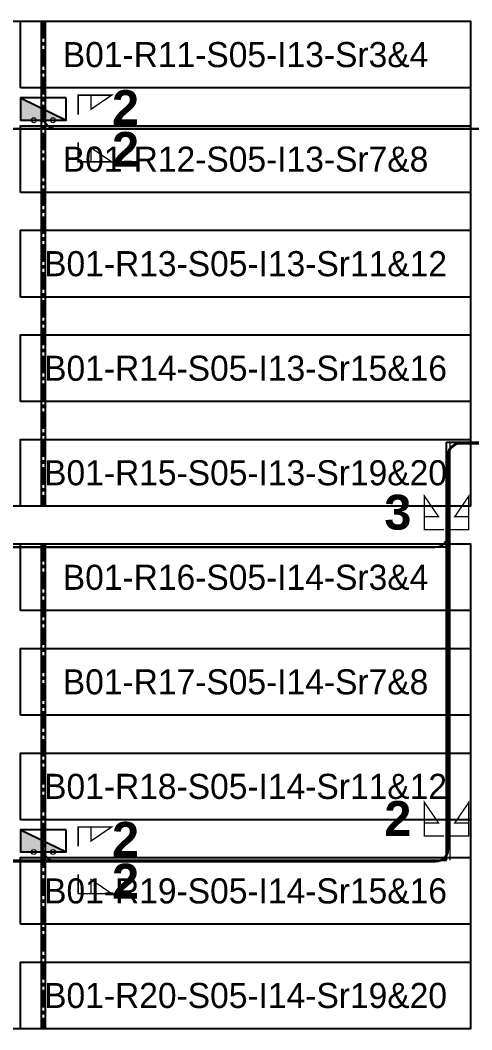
# Model space of a CAD drawing. Header units: metres. Extents: x 531856 to 532245, y 2674174 to 2674494.
# Drawn here: x 531985.8 to 532018.2, y 2674346.7 to 2674419.2 of the extents above; entities that cross this region are included whole.
import ezdxf
from ezdxf.enums import TextEntityAlignment as Align

# ---------------------------------------------------------------- set-up
doc = ezdxf.new("R2010")
doc.units = ezdxf.units.M
doc.linetypes.add('CENTER', pattern=[2, 1.25, -0.25, 0.25, -0.25])
for name, color, linetype in [('DC Trench BL-01', 40, 'Continuous'), ('E-Inverter Grouping', 2, 'Continuous'), ('Inverter Block-01', 7, 'Continuous'), ('LT Cable(AG) INV to LT Panel BL-01', 2, 'Continuous'), ('Messenger Wire Block-01 (Master Path)', 30, 'Continuous'), ('Messenger Wire Block-01 (MW Path)', 191, 'Continuous'), ('MMS Table Block-01', 8, 'Continuous'), ('Plan Line - DC BL-01', 40, 'Continuous'), ('Section Marking BL-01', 2, 'Continuous')]:
    doc.layers.add(name, color=color, linetype=linetype)
doc.layers.add('PILE', color=1, linetype='Continuous', lineweight=15)
doc.styles.add('BoldTextStyle', font='arialbd.ttf')
doc.styles.get("Standard").update_dxf_attribs({"font": 'Adani Regular.ttf'})

# ---------------------------------------------------------------- blocks, each defined once
blk = doc.blocks.new('MMS Table (32.292 x 4.788)')
at = {"color": 0}
blk.add_lwpolyline([(0, -0.002), (0, 4.786), (32.292, 4.786), (32.292, -0.002)], close=True, dxfattribs=at)
at = {"color": 7}
blk.add_attdef('ID1', text='', height=1.8, dxfattribs=at).set_placement((16.146, 2.392), align=Align.MIDDLE_CENTER)
blk = doc.blocks.new('Inverter Block')
h = blk.add_hatch(color=0)
h.dxf.hatch_style = 1
h.paths.add_polyline_path([(-1.456, 2.269), (-1.456, 0.846), (1.456, 0.846)])
at = {"color": 0}
blk.add_lwpolyline([(1.456, 2.269), (-1.456, 2.269), (-1.456, 0.846), (1.456, 0.846)], close=True, dxfattribs=at)
blk.add_lwpolyline([(-1.456, 2.269), (1.456, 0.846)], dxfattribs=at)
at = {"layer": 'PILE'}
for centre in [(-0.613, 0.846), (0.613, 0.846)]:
    blk.add_circle(centre, 0.156, dxfattribs=at)
at = {"color": 7}
blk.add_attdef('ID', (-1.456, 3.006), '', height=1.8, dxfattribs=at)

msp = doc.modelspace()

# ---------------------------------------------------------------- linework, layer by layer
at = {"layer": 'DC Trench BL-01', "color": 40, "const_width": 0.15}
for points in [[(531987.627, 2674419.077), (531987.327, 2674419.077), (531987.327, 2674384.293), (531987.627, 2674384.293)], [(531987.627, 2674381.577), (531987.327, 2674381.577), (531987.327, 2674346.793), (531987.627, 2674346.793)]]:
    msp.add_lwpolyline(points, close=True, dxfattribs=at)
at = {"layer": 'E-Inverter Grouping', "color": 3}
for points in [[(532018.131, 2674384.291), (531953.447, 2674384.291), (531953.447, 2674419.075), (532018.131, 2674419.075)], [(532018.131, 2674346.791), (531953.447, 2674346.791), (531953.447, 2674381.575), (532018.131, 2674381.575)]]:
    msp.add_lwpolyline(points, close=True, dxfattribs=at)
at = {"layer": 'LT Cable(AG) INV to LT Panel BL-01', "color": 2}
for points in [[(532043.271, 2674369.13), (532040.13, 2674369.13, -0.217817), (532039.449, 2674369.442), (532038.567, 2674370.462, 0.103275), (532038.207, 2674370.538), (532032.34, 2674370.538, -0.414214), (532031.44, 2674371.438), (532031.44, 2674382.879, -0.021393), (532031.443, 2674382.956), (532031.486, 2674383.462, 0.021393), (532031.49, 2674383.539), (532031.49, 2674410.442, 0.414214), (532030.59, 2674411.342), (531923.594, 2674411.342, -0.414214), (531922.694, 2674412.242), (531922.694, 2674412.728)], [(532043.271, 2674369.155), (532040.138, 2674369.155, -0.217367), (532039.459, 2674369.465), (532038.572, 2674370.487, 0.103275), (532038.212, 2674370.563), (532032.365, 2674370.563, -0.414214), (532031.465, 2674371.463), (532031.465, 2674382.878, -0.021393), (532031.468, 2674382.955), (532031.511, 2674383.461, 0.021393), (532031.515, 2674383.538), (532031.515, 2674410.467, 0.414214), (532030.615, 2674411.367), (531988.378, 2674411.367, -0.414214), (531987.478, 2674412.267), (531987.478, 2674412.728)], [(532045.428, 2674369.105), (532040.122, 2674369.105, -0.218271), (532039.44, 2674369.418), (532038.561, 2674370.437, 0.103275), (532038.201, 2674370.513), (532032.315, 2674370.513, -0.414214), (532031.415, 2674371.413), (532031.415, 2674382.88, -0.021393), (532031.418, 2674382.957), (532031.461, 2674383.463, 0.021393), (532031.465, 2674383.54), (532031.465, 2674387.917, 0.414214), (532030.565, 2674388.817), (532017.373, 2674388.817, 0.414214), (532016.473, 2674387.917), (532016.473, 2674382.217, -0.414214), (532015.573, 2674381.317), (531923.594, 2674381.317, -0.414214), (531922.694, 2674382.217), (531922.694, 2674382.728)], [(532045.428, 2674369.055), (532040.105, 2674369.055, -0.219189), (532039.421, 2674369.37), (532038.551, 2674370.387, 0.103275), (532038.191, 2674370.463), (532032.265, 2674370.463, -0.414214), (532031.365, 2674371.363), (532031.365, 2674382.882, -0.021393), (532031.368, 2674382.959), (532031.411, 2674383.466, 0.021393), (532031.415, 2674383.543), (532031.415, 2674387.867, 0.414214), (532030.515, 2674388.767), (532017.423, 2674388.767, 0.414214), (532016.523, 2674387.867), (532016.523, 2674359.667, -0.414214), (532015.623, 2674358.767), (531923.594, 2674358.767, -0.414214), (531922.694, 2674359.667), (531922.694, 2674360.228)], [(532045.428, 2674369.08), (532040.114, 2674369.08, -0.218729), (532039.431, 2674369.394), (532038.556, 2674370.412, 0.103275), (532038.196, 2674370.488), (532032.29, 2674370.488, -0.414214), (532031.39, 2674371.388), (532031.39, 2674382.881, -0.021393), (532031.393, 2674382.958), (532031.436, 2674383.465, 0.021393), (532031.44, 2674383.541), (532031.44, 2674387.892, 0.414214), (532030.54, 2674388.792), (532017.398, 2674388.792, 0.414214), (532016.498, 2674387.892), (532016.498, 2674359.692, -0.414214), (532015.598, 2674358.792), (531988.378, 2674358.792, -0.414214), (531987.478, 2674359.692), (531987.478, 2674360.228)]]:
    msp.add_lwpolyline(points, format="xyb", dxfattribs=at)
at = {"layer": 'Messenger Wire Block-01 (Master Path)'}
for points in [[(531921.055, 2674411.38), (532031.527, 2674411.38)], [(532016.41, 2674388.88), (532031.527, 2674388.88)], [(532016.41, 2674358.88), (532016.41, 2674388.88)], [(531921.055, 2674381.38), (532016.41, 2674381.38)], [(531921.055, 2674358.88), (532016.41, 2674358.88)]]:
    msp.add_lwpolyline(points, dxfattribs=at)
at = {"layer": 'Messenger Wire Block-01 (MW Path)', "const_width": 0.1}
for points in [[(531921.055, 2674411.382), (532031.527, 2674411.382)], [(532016.41, 2674388.882), (532031.527, 2674388.882)], [(532016.66, 2674358.882), (532016.66, 2674388.882)], [(531921.055, 2674381.382), (532016.41, 2674381.382)], [(531921.055, 2674358.882), (532016.41, 2674358.882)]]:
    msp.add_lwpolyline(points, dxfattribs=at)
at = {"layer": 'Plan Line - DC BL-01', "color": 6, "linetype": 'CENTER'}
for points in [[(531987.478, 2674419.077), (531987.478, 2674384.293)], [(531987.478, 2674381.577), (531987.478, 2674346.793)]]:
    msp.add_lwpolyline(points, dxfattribs=at)
at = {"layer": 'Section Marking BL-01', "color": 94, "lineweight": 35, "true_color": 0x00a500, "const_width": 0.1}
for points in [[(531989.978, 2674412.382), (531989.978, 2674413.772), (531992.378, 2674413.772), (531990.898, 2674412.762), (531990.898, 2674413.772)], [(531989.978, 2674410.382), (531989.978, 2674408.992), (531992.378, 2674408.992), (531990.898, 2674410.002), (531990.898, 2674408.992)], [(532016.21, 2674382.608), (532014.82, 2674382.608), (532014.82, 2674385.008), (532015.83, 2674383.528), (532014.82, 2674383.528)], [(532016.61, 2674382.608), (532018, 2674382.608), (532018, 2674385.008), (532016.99, 2674383.528), (532018, 2674383.528)], [(532016.21, 2674360.632), (532014.82, 2674360.632), (532014.82, 2674363.032), (532015.83, 2674361.552), (532014.82, 2674361.552)], [(532016.61, 2674360.632), (532018, 2674360.632), (532018, 2674363.032), (532016.99, 2674361.552), (532018, 2674361.552)], [(531989.978, 2674359.882), (531989.978, 2674361.272), (531992.378, 2674361.272), (531990.898, 2674360.262), (531990.898, 2674361.272)], [(531989.978, 2674357.882), (531989.978, 2674356.492), (531992.378, 2674356.492), (531990.898, 2674357.502), (531990.898, 2674356.492)]]:
    msp.add_lwpolyline(points, dxfattribs=at)

# ---------------------------------------------------------------- block references
at = {"layer": 'Inverter Block-01'}
ref = msp.add_blockref('Inverter Block', (531987.478, 2674411.023), dxfattribs=dict(at, xscale=1.124999999976148, yscale=1.124999999976148, zscale=1.124999999976148))
ref.add_attrib('ID', 'B01-I13-ASB08', (531960.772, 2674411.869), dxfattribs={"layer": '0', "color": 7, "height": 2.025})
ref = msp.add_blockref('Inverter Block', (531987.478, 2674358.523), dxfattribs=dict(at, xscale=1.124999999976148, yscale=1.124999999976148, zscale=1.124999999976148))
ref.add_attrib('ID', 'B01-I14-ASB07', (531960.772, 2674359.369), dxfattribs={"layer": '0', "color": 7, "height": 2.025})
at = {"layer": 'MMS Table Block-01'}
for p, values in [((531985.839, 2674414.291), {'ID1': 'B01-R11-S05-I13-Sr3&4'}), ((531985.839, 2674406.791), {'ID1': 'B01-R12-S05-I13-Sr7&8'}), ((531985.839, 2674399.291), {'ID1': 'B01-R13-S05-I13-Sr11&12'}), ((531985.839, 2674391.791), {'ID1': 'B01-R14-S05-I13-Sr15&16'}), ((531985.839, 2674384.291), {'ID1': 'B01-R15-S05-I13-Sr19&20'}), ((531985.839, 2674376.791), {'ID1': 'B01-R16-S05-I14-Sr3&4'}), ((531985.839, 2674369.291), {'ID1': 'B01-R17-S05-I14-Sr7&8'}), ((531985.839, 2674361.791), {'ID1': 'B01-R18-S05-I14-Sr11&12'}), ((531985.839, 2674354.291), {'ID1': 'B01-R19-S05-I14-Sr15&16'}), ((531985.839, 2674346.791), {'ID1': 'B01-R20-S05-I14-Sr19&20'})]:
    msp.add_blockref('MMS Table (32.292 x 4.788)', p, dxfattribs=at).add_auto_attribs(values)

# ---------------------------------------------------------------- texts
at = {"layer": 'Section Marking BL-01', "color": 94, "true_color": 0x00a500, "style": 'BoldTextStyle'}
for s, p in [('2', (531993.378, 2674412.882)), ('2', (531993.378, 2674409.882)), ('3', (532012.91, 2674383.858)), ('2', (532012.91, 2674361.882)), ('2', (531993.378, 2674360.382)), ('2', (531993.378, 2674357.382))]:
    msp.add_text(s, height=2.5, dxfattribs=at).set_placement(p, align=Align.MIDDLE_CENTER)

doc.saveas('drawing.dxf')
